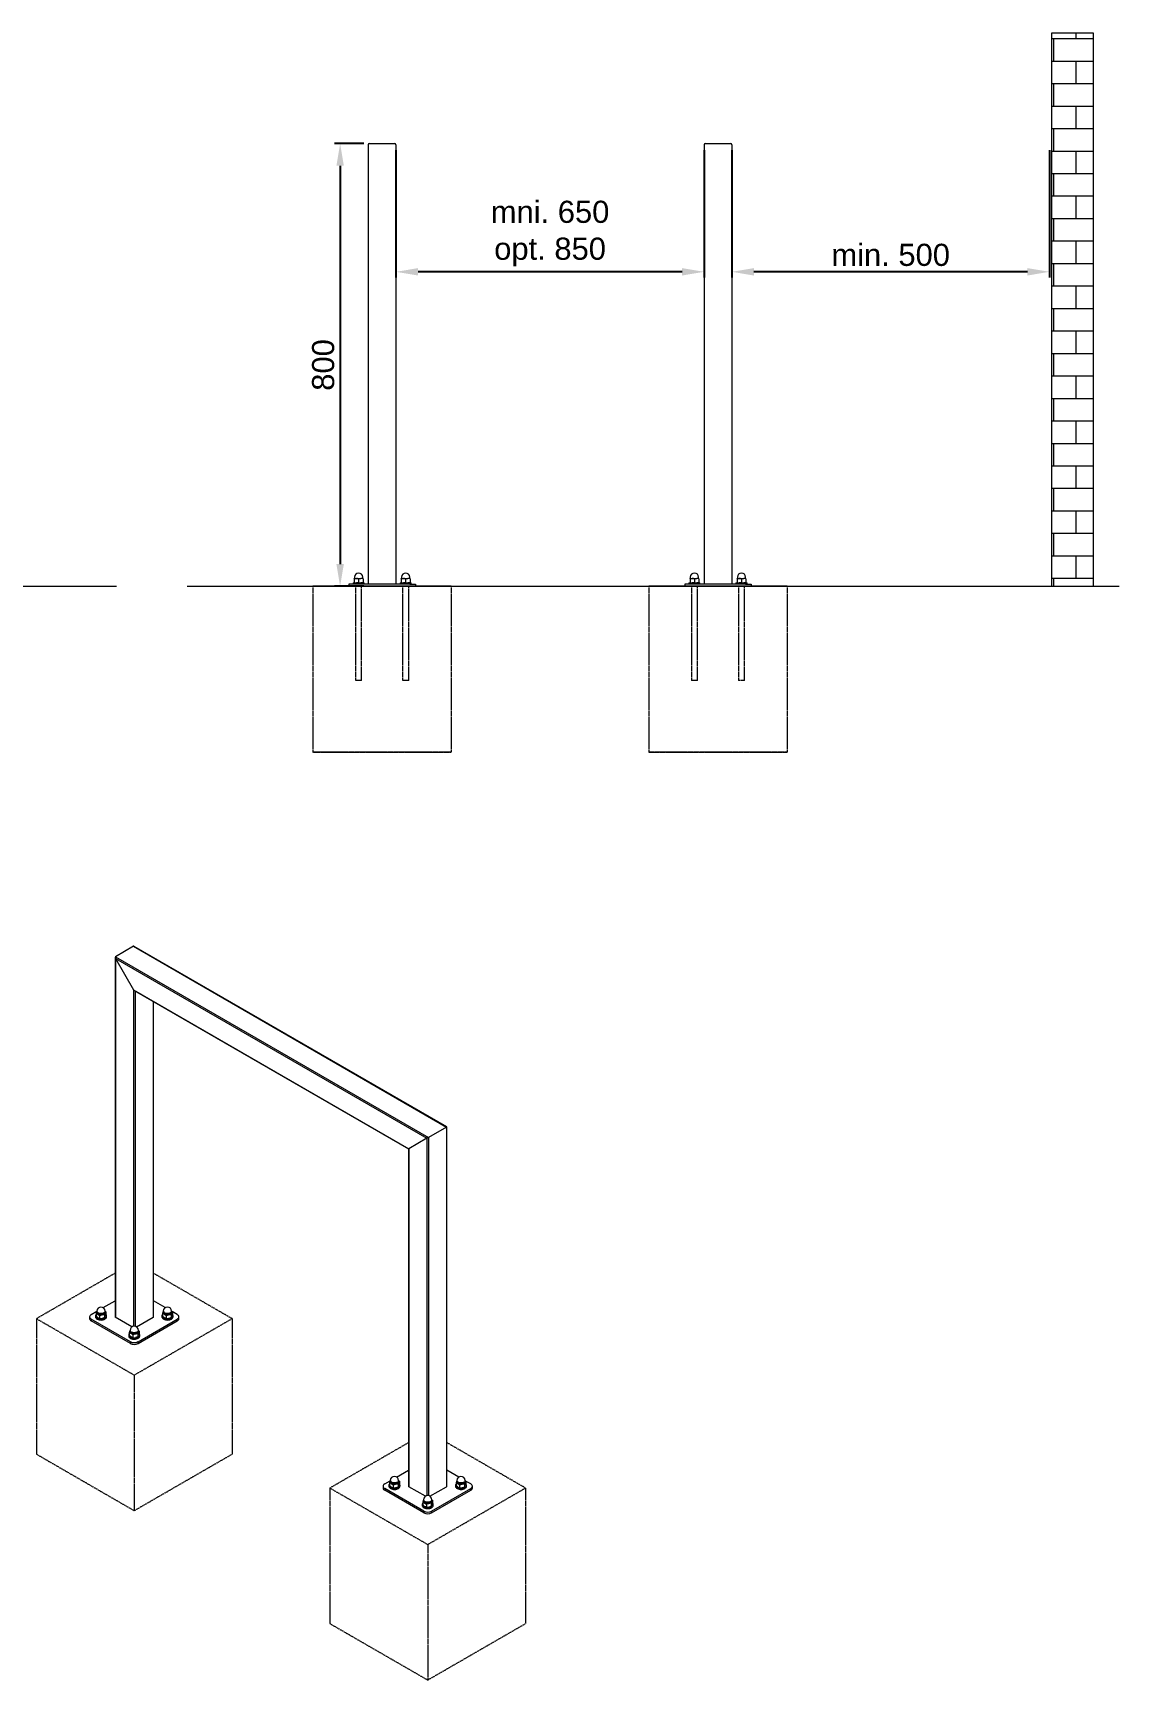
# Model space of a CAD drawing. Header units: millimetres. Extents: x 468 to 13607, y -402 to 3127.
# Drawn here: x 11645 to 13607, y 60 to 3037 of the extents above; entities that cross this region are included whole.
import ezdxf

# ---------------------------------------------------------------- set-up
doc = ezdxf.new("R2010")
doc.units = ezdxf.units.MM
doc.linetypes.add('HIDDEN', pattern=[1.905, 1.27, -0.635])
for name, color, linetype, lineweight in [('ZANO_R', 7, 'Continuous', 0), ('ZANO_R_przerywana', 7, 'HIDDEN', 0), ('ZANO_W', 1, 'Continuous', 0)]:
    doc.layers.add(name, color=color, linetype=linetype, lineweight=lineweight)
doc.styles.get("Standard").update_dxf_attribs({"font": 'ARIALUNI.TTF'})
doc.dimstyles.new('pl i ang', dxfattribs={"dimtxt": 50, "dimasz": 50, "dimexe": 1.25, "dimexo": 0.625, "dimgap": 10, "dimtad": 1, "dimtoh": 1, "dimtxsty": 'Standard', "dimcen": 2.5, "dimclrd": 1, "dimclre": 1, "dimclrt": 1, "dimadec": 0, "dimazin": 0, "dimtfac": 1, "dimtmove": 0, "dimatfit": 3, "dimfxl": 1, "dimarcsym": 1})

# ---------------------------------------------------------------- blocks, each defined once
blk = doc.blocks.new('*D471')
at = {"layer": 'ZANO_W', "color": 1, "lineweight": -2}
for p, q in [((12300.6, 2824.6), (12300.6, 2594.9)), ((12857.5, 2824.6), (12857.5, 2594.9)), ((12817.5, 2604.9), (12340.6, 2604.9))]:
    blk.add_line(p, q, dxfattribs=at)
at = {"layer": 'ZANO_W', "color": 1}
for points in [[(12340.6, 2611.6), (12340.6, 2598.2), (12300.6, 2604.9)], [(12817.5, 2598.2), (12817.5, 2611.6), (12857.5, 2604.9)]]:
    blk.add_solid(points, dxfattribs=at)
at = {"layer": 'ZANO_W', "color": 1, "insert": (12579.1, 2674), "char_height": 40, "attachment_point": 5}
blk.add_mtext('mni. 650 \\Popt. 850', dxfattribs=at)
blk = doc.blocks.new('*D472')
at = {"layer": 'ZANO_W', "color": 1, "lineweight": -2}
for p, q in [((12907.5, 2824.6), (12907.5, 2594.9)), ((13481.6, 2824.6), (13481.6, 2594.9)), ((13441.6, 2604.9), (12947.5, 2604.9))]:
    blk.add_line(p, q, dxfattribs=at)
at = {"layer": 'ZANO_W', "color": 1}
for points in [[(12947.5, 2611.6), (12947.5, 2598.2), (12907.5, 2604.9)], [(13441.6, 2598.2), (13441.6, 2611.6), (13481.6, 2604.9)]]:
    blk.add_solid(points, dxfattribs=at)
at = {"layer": 'ZANO_W', "color": 1, "insert": (13194.6, 2635.3), "char_height": 40, "attachment_point": 5}
blk.add_mtext('min. 500', dxfattribs=at)
blk = doc.blocks.new('*D473')
at = {"layer": 'ZANO_W', "color": 1, "lineweight": -2}
for p, q in [((12242.6, 2836.6), (12189.7, 2836.6)), ((12199.7, 2796.6), (12199.7, 2076.6)), ((12242.6, 2036.6), (12189.7, 2036.6))]:
    blk.add_line(p, q, dxfattribs=at)
at = {"layer": 'ZANO_W', "color": 1}
for points in [[(12206.4, 2796.6), (12193, 2796.6), (12199.7, 2836.6)], [(12193, 2076.6), (12206.4, 2076.6), (12199.7, 2036.6)]]:
    blk.add_solid(points, dxfattribs=at)
at = {"layer": 'ZANO_W', "color": 1, "insert": (12169.2, 2436.6), "char_height": 40, "attachment_point": 5, "rotation": 90}
blk.add_mtext('800', dxfattribs=at)

msp = doc.modelspace()

# ---------------------------------------------------------------- hatches: boundary and pattern name
at = {"layer": 'ZANO_R', "ltscale": 10, "transparency": 33554602}
h = msp.add_hatch(dxfattribs=at)
h.set_pattern_fill('AR-B816', color=256, scale=0.2)
h.set_pattern_definition([(0, (2191.37, 2660.636), (0, 40.64), []), (90, (2191.37, 2660.636), (-40.64, 40.64), [40.64, -40.64])])
h.paths.add_polyline_path([(13485.8, 3036.6), (13485.8, 2036.6), (13560.8, 2036.6), (13560.8, 3036.6)])

# ---------------------------------------------------------------- linework, layer by layer
at = {"layer": 'ZANO_R'}
for p, q in [((13485.8, 2036.6), (13485.8, 3036.6)), ((13485.8, 3036.6), (13560.8, 3036.6)), ((13560.8, 3036.6), (13560.8, 2036.6)), ((12250.6, 2834.6), (12250.6, 2040.6)), ((12252.6, 2836.6), (12298.6, 2836.6)), ((12300.6, 2834.6), (12300.6, 2040.6)), ((12857.5, 2834.6), (12857.5, 2040.6)), ((12859.5, 2836.6), (12905.5, 2836.6)), ((12907.5, 2834.6), (12907.5, 2040.6)), ((9415.7, 2036.6), (11795.8, 2036.6)), ((11923.3, 2036.6), (13607.3, 2036.6)), ((12150.6, 2036.6), (12400.6, 2036.6)), ((12400.6, 2036.6), (12150.6, 2036.6)), ((12215.6, 2040.6), (12215.6, 2036.6)), ((12225.6, 2040.6), (12215.6, 2040.6)), ((12223.1, 2042.6), (12223.1, 2040.6)), ((12223.1, 2042.6), (12243.1, 2042.6)), ((12225.1, 2049.9), (12225.1, 2050.6)), ((12225.1, 2050.6), (12229.1, 2050.6)), ((12225.1, 2049.9), (12225.1, 2043.3)), ((12225.1, 2042.6), (12225.1, 2043.3)), ((12225.6, 2053.1), (12225.6, 2050.8)), ((12325.6, 2040.6), (12225.6, 2040.6)), ((12238.6, 2036.6), (12227.6, 2036.6)), ((12238.6, 2036.6), (12227.6, 2036.6)), ((12229.1, 2050.6), (12237.1, 2050.6)), ((12233.1, 2049.9), (12233.1, 2043.3)), ((12241.1, 2050.6), (12237.1, 2050.6)), ((12240.6, 2050.8), (12240.6, 2053.1)), ((12241.1, 2049.9), (12241.1, 2050.6)), ((12241.1, 2049.9), (12241.1, 2043.3)), ((12241.1, 2042.6), (12241.1, 2043.3)), ((12243.1, 2040.6), (12243.1, 2042.6)), ((12308.1, 2042.6), (12308.1, 2040.6)), ((12308.1, 2042.6), (12328.1, 2042.6)), ((12310.1, 2049.9), (12310.1, 2050.6)), ((12310.1, 2050.6), (12314.1, 2050.6)), ((12310.1, 2049.9), (12310.1, 2043.3)), ((12310.1, 2042.6), (12310.1, 2043.3)), ((12310.6, 2053.1), (12310.6, 2050.8)), ((12323.6, 2036.6), (12312.6, 2036.6)), ((12323.6, 2036.6), (12312.6, 2036.6)), ((12314.1, 2050.6), (12322.1, 2050.6)), ((12318.1, 2049.9), (12318.1, 2043.3)), ((12326.1, 2050.6), (12322.1, 2050.6)), ((12325.6, 2050.8), (12325.6, 2053.1)), ((12325.6, 2040.6), (12335.6, 2040.6)), ((12326.1, 2049.9), (12326.1, 2050.6)), ((12326.1, 2049.9), (12326.1, 2043.3)), ((12326.1, 2042.6), (12326.1, 2043.3)), ((12328.1, 2040.6), (12328.1, 2042.6)), ((12335.6, 2040.6), (12335.6, 2036.6)), ((12757.5, 2036.6), (13007.5, 2036.6)), ((13007.5, 2036.6), (12757.5, 2036.6)), ((12822.5, 2040.6), (12822.5, 2036.6)), ((12832.5, 2040.6), (12822.5, 2040.6)), ((12830, 2042.6), (12830, 2040.6)), ((12830, 2042.6), (12850, 2042.6)), ((12832, 2049.9), (12832, 2050.6)), ((12832, 2050.6), (12836, 2050.6)), ((12832, 2049.9), (12832, 2043.3)), ((12832, 2042.6), (12832, 2043.3)), ((12832.5, 2053.1), (12832.5, 2050.8)), ((12932.5, 2040.6), (12832.5, 2040.6)), ((12845.5, 2036.6), (12834.5, 2036.6)), ((12845.5, 2036.6), (12834.5, 2036.6)), ((12836, 2050.6), (12844, 2050.6)), ((12840, 2049.9), (12840, 2043.3)), ((12848, 2050.6), (12844, 2050.6)), ((12847.5, 2050.8), (12847.5, 2053.1)), ((12848, 2049.9), (12848, 2050.6)), ((12848, 2049.9), (12848, 2043.3)), ((12848, 2042.6), (12848, 2043.3)), ((12850, 2040.6), (12850, 2042.6)), ((12915, 2042.6), (12915, 2040.6)), ((12915, 2042.6), (12935, 2042.6)), ((12917, 2049.9), (12917, 2050.6)), ((12917, 2050.6), (12921, 2050.6)), ((12917, 2049.9), (12917, 2043.3)), ((12917, 2042.6), (12917, 2043.3)), ((12917.5, 2053.1), (12917.5, 2050.8)), ((12930.5, 2036.6), (12919.5, 2036.6)), ((12930.5, 2036.6), (12919.5, 2036.6)), ((12921, 2050.6), (12929, 2050.6)), ((12925, 2049.9), (12925, 2043.3)), ((12933, 2050.6), (12929, 2050.6)), ((12932.5, 2050.8), (12932.5, 2053.1)), ((12932.5, 2040.6), (12942.5, 2040.6)), ((12933, 2049.9), (12933, 2050.6)), ((12933, 2049.9), (12933, 2043.3)), ((12933, 2042.6), (12933, 2043.3)), ((12935, 2040.6), (12935, 2042.6)), ((12942.5, 2040.6), (12942.5, 2036.6)), ((11826.2, 1386), (11793.7, 1367.2)), ((11826.2, 1386), (12391.9, 1059.4)), ((12392.5, 1059.7), (11827.6, 1385.8)), ((11793.1, 1365.9), (11793.1, 715.8)), ((11793.7, 1367.2), (12359.4, 1040.6)), ((11793.7, 1363.9), (11826.2, 1307.6)), ((11793.7, 1363.9), (11793.7, 715.4)), ((11793.7, 1363.9), (12356.6, 1039)), ((11826.2, 1307.6), (11826.2, 699.3)), ((11826.2, 1307.6), (12324, 1020.2)), ((11827.6, 1306.1), (12323.4, 1019.9)), ((11829.1, 1305.3), (11829.1, 699.3)), ((11861.6, 1286.5), (11861.6, 715.4)), ((11862.2, 715.8), (11862.2, 1286.2)), ((12391.9, 1059.4), (12359.4, 1040.6)), ((12391.9, 1059.4), (12391.9, 409.3)), ((12392.5, 409.7), (12392.5, 1059.7)), ((12323.4, 1019.9), (12323.4, 409.7)), ((12356.6, 1039), (12324, 1020.2)), ((12324, 1020.2), (12324, 409.3)), ((12356.6, 1039), (12356.6, 393.1)), ((12359.4, 1040.6), (12359.4, 393.1)), ((11771.5, 733), (11793.1, 745.5)), ((11883.8, 733), (11862.2, 745.5)), ((11746.9, 716.4), (11746.9, 713.1)), ((11749.9, 720.5), (11760, 726.4)), ((11757.5, 718), (11757.5, 716.4)), ((11758.6, 722.6), (11758.6, 717.2)), ((11760, 726.2), (11759.8, 725.8)), ((11760, 726.2), (11759.8, 725.8)), ((11760, 726.6), (11760, 724.8)), ((11765.1, 718.8), (11765.1, 713.5)), ((11774.1, 720.2), (11774.1, 714.9)), ((11775, 724.8), (11775, 726.6)), ((11776.5, 725.4), (11776.5, 720)), ((11777.5, 716.4), (11777.5, 718)), ((11823.5, 698.2), (11793.4, 715.6)), ((11831.7, 698.2), (11861.9, 715.6)), ((11877.7, 718), (11877.7, 716.4)), ((11878.8, 722.6), (11878.8, 717.2)), ((11880.2, 726.2), (11880, 725.8)), ((11880.2, 726.2), (11880, 725.8)), ((11880.2, 726.6), (11880.2, 724.8)), ((11885.4, 718.8), (11885.4, 713.5)), ((11894.3, 720.2), (11894.3, 714.9)), ((11895.2, 724.8), (11895.2, 726.6)), ((11905.4, 720.5), (11896.1, 725.9)), ((11896.7, 725.4), (11896.7, 720)), ((11897.7, 716.4), (11897.7, 718)), ((11908.3, 713.1), (11908.3, 716.4)), ((11820.6, 671.5), (11749.9, 712.3)), ((11749.9, 712.3), (11749.9, 709.1)), ((11820.6, 668.2), (11749.9, 709.1)), ((11818.7, 687.9), (11818.7, 682.5)), ((11820.1, 691.5), (11819.9, 691.1)), ((11820.1, 691.5), (11819.9, 691.1)), ((11820.1, 691.9), (11820.1, 690.1)), ((11834.2, 685.5), (11834.2, 680.2)), ((11834.7, 671.5), (11905.4, 712.3)), ((11834.7, 668.2), (11905.4, 709.1)), ((11835.1, 690.1), (11835.1, 691.9)), ((11836.6, 690.7), (11836.6, 685.3)), ((11905.4, 709.1), (11905.4, 712.3)), ((11817.6, 683.3), (11817.6, 681.7)), ((11820.6, 671.5), (11820.6, 668.2)), ((11825.2, 684.1), (11825.2, 678.8)), ((11834.7, 668.2), (11834.7, 671.5)), ((11837.6, 681.7), (11837.6, 683.3)), ((12280.2, 414.3), (12290.4, 420.2)), ((12290.4, 420), (12290.1, 419.6)), ((12290.4, 420), (12290.1, 419.6)), ((12290.4, 420.5), (12290.4, 418.6)), ((12301.8, 426.8), (12323.4, 439.3)), ((12305.4, 418.6), (12305.4, 420.5)), ((12306.8, 419.2), (12306.8, 413.9)), ((12414.1, 426.8), (12392.5, 439.3)), ((12410.6, 420), (12410.3, 419.6)), ((12410.6, 420), (12410.3, 419.6)), ((12410.6, 420.5), (12410.6, 418.6)), ((12425.6, 418.6), (12425.6, 420.5)), ((12435.7, 414.3), (12426.4, 419.7)), ((12427, 419.2), (12427, 413.9)), ((12277.3, 410.3), (12277.3, 407)), ((12350.9, 365.4), (12280.2, 406.2)), ((12280.2, 406.2), (12280.2, 402.9)), ((12350.9, 362.1), (12280.2, 402.9)), ((12287.9, 411.9), (12287.9, 410.3)), ((12288.9, 416.5), (12288.9, 411.1)), ((12295.5, 412.7), (12295.5, 407.3)), ((12304.4, 414.1), (12304.4, 408.7)), ((12307.9, 410.3), (12307.9, 411.9)), ((12353.9, 392), (12323.7, 409.4)), ((12362.1, 392), (12392.2, 409.4)), ((12365, 365.4), (12435.7, 406.2)), ((12365, 362.1), (12435.7, 402.9)), ((12408.1, 411.9), (12408.1, 410.3)), ((12409.1, 416.5), (12409.1, 411.1)), ((12415.7, 412.7), (12415.7, 407.3)), ((12424.6, 414.1), (12424.6, 408.7)), ((12428.1, 410.3), (12428.1, 411.9)), ((12435.7, 402.9), (12435.7, 406.2)), ((12438.7, 407), (12438.7, 410.3)), ((12348, 377.2), (12348, 375.6)), ((12349, 381.8), (12349, 376.4)), ((12350.5, 385.4), (12350.2, 384.9)), ((12350.5, 385.3), (12350.2, 384.9)), ((12350.5, 385.8), (12350.5, 383.9)), ((12350.9, 365.4), (12350.9, 362.1)), ((12355.6, 378), (12355.6, 372.6)), ((12364.5, 379.4), (12364.5, 374)), ((12365, 362.1), (12365, 365.4)), ((12365.5, 383.9), (12365.5, 385.8)), ((12366.9, 384.5), (12366.9, 379.2)), ((12368, 375.6), (12368, 377.2))]:
    msp.add_line(p, q, dxfattribs=at)
at = {"layer": 'ZANO_R', "flags": 128}
for points in [[(12225.1, 2049.9), (12227.1, 2050.4), (12229.1, 2050.6)], [(12233.1, 2043.3), (12231.2, 2042.8), (12229.1, 2042.6)], [(12233.1, 2049.9), (12235.1, 2050.4), (12237.1, 2050.6)], [(12241.1, 2043.3), (12239.2, 2042.8), (12237.1, 2042.6)], [(12310.1, 2049.9), (12312.1, 2050.4), (12314.1, 2050.6)], [(12318.1, 2043.3), (12316.2, 2042.8), (12314.1, 2042.6)], [(12318.1, 2049.9), (12320.1, 2050.4), (12322.1, 2050.6)], [(12326.1, 2043.3), (12324.2, 2042.8), (12322.1, 2042.6)], [(12832, 2049.9), (12834, 2050.4), (12836, 2050.6)], [(12840, 2043.3), (12838.1, 2042.8), (12836, 2042.6)], [(12840, 2049.9), (12842, 2050.4), (12844, 2050.6)], [(12848, 2043.3), (12846.1, 2042.8), (12844, 2042.6)], [(12917, 2049.9), (12919, 2050.4), (12921, 2050.6)], [(12925, 2043.3), (12923.1, 2042.8), (12921, 2042.6)], [(12925, 2049.9), (12927, 2050.4), (12929, 2050.6)], [(12933, 2043.3), (12931.1, 2042.8), (12929, 2042.6)], [(12392.5, 1059.7), (12392.5, 1059.7), (12392.4, 1059.7), (12392.3, 1059.6), (12392.1, 1059.5), (12391.9, 1059.4)], [(11749.9, 720.5), (11748.6, 719.6), (11747.7, 718.6), (11747.1, 717.5), (11746.9, 716.4), (11747.1, 715.3), (11747.7, 714.2), (11748.6, 713.2), (11749.9, 712.3)], [(11757.5, 716.4), (11757.6, 715.9), (11757.9, 714.9), (11758.6, 713.8), (11759.6, 712.9), (11760.9, 712.1), (11762.4, 711.4), (11764.1, 711), (11766, 710.7), (11767.9, 710.6), (11769.8, 710.8), (11771.6, 711.1), (11773.2, 711.7), (11774.7, 712.4), (11775.9, 713.2), (11776.8, 714.2)], [(11758.6, 720.7), (11758, 719.7), (11757.6, 718.7), (11757.6, 717.6), (11757.9, 716.5), (11758.6, 715.5), (11759.6, 714.5), (11760.9, 713.7), (11762.4, 713.1), (11764.1, 712.6), (11766, 712.3), (11767.9, 712.3), (11769.8, 712.4), (11771.6, 712.8), (11773.2, 713.3), (11774.7, 714), (11775.9, 714.9), (11776.8, 715.8), (11776.8, 715.8)], [(11758.6, 722.6), (11761, 721.8), (11761.9, 721.3)], [(11761.9, 714.8), (11761, 715.3), (11758.6, 717.2)], [(11775, 725.7), (11775.2, 725.2), (11775.3, 724.2), (11774.9, 723.3), (11774.3, 722.4), (11773.3, 721.6), (11772.1, 720.9), (11770.6, 720.5), (11769, 720.2), (11767.3, 720.1), (11765.7, 720.2), (11764.1, 720.6), (11762.7, 721.1), (11761.5, 721.8), (11760.6, 722.6), (11760, 723.5), (11759.8, 724.5), (11759.9, 725.4), (11760, 725.7)], [(11760, 724.8), (11760, 724.7), (11760.3, 723.7), (11760.8, 722.9), (11761.7, 722.1), (11762.8, 721.4), (11764.2, 720.9), (11765.7, 720.6), (11767.3, 720.5), (11768.9, 720.5), (11770.5, 720.8), (11771.9, 721.3), (11773.1, 721.9), (11774.1, 722.6), (11774.7, 723.5), (11775, 724.4), (11775, 724.8)], [(11761.9, 721.3), (11764.4, 719.5), (11765.1, 718.8)], [(11765.1, 713.5), (11764.4, 713.7), (11761.9, 714.8)], [(11775, 726.6), (11774.9, 725.8), (11774.4, 724.9), (11773.6, 724.1), (11772.5, 723.4), (11771.2, 722.8), (11769.7, 722.5), (11768.1, 722.3), (11766.5, 722.3), (11764.9, 722.6), (11763.5, 723), (11762.2, 723.6)], [(11765.1, 718.8), (11767.3, 719.6), (11769.6, 720.1)], [(11774.1, 714.9), (11771.9, 714.1), (11769.6, 713.6)], [(11774.1, 720.2), (11774.7, 721.9), (11775.3, 723.4)], [(11775, 726.5), (11775.7, 726), (11776.5, 725.4)], [(11776.5, 720), (11775.9, 718.3), (11775.3, 716.8)], [(11793.1, 717), (11793, 716.9), (11792.9, 716.6), (11792.8, 716.4), (11792.9, 716.2), (11793, 716), (11793.2, 715.8), (11793.4, 715.6)], [(11861.9, 715.6), (11862.1, 715.8), (11862.3, 716), (11862.4, 716.2), (11862.4, 716.4), (11862.4, 716.6), (11862.3, 716.9), (11862.2, 717)], [(11877.7, 716.4), (11877.8, 715.9), (11878.1, 714.9), (11878.8, 713.8), (11879.8, 712.9), (11881.1, 712.1), (11882.6, 711.4), (11884.4, 711), (11886.2, 710.7), (11888.1, 710.6), (11890, 710.8), (11891.8, 711.1), (11893.4, 711.7), (11894.9, 712.4), (11896.1, 713.2), (11897, 714.2)], [(11878.8, 720.7), (11878.2, 719.7), (11877.8, 718.7), (11877.8, 717.6), (11878.1, 716.5), (11878.8, 715.5), (11879.8, 714.5), (11881.1, 713.7), (11882.6, 713.1), (11884.4, 712.6), (11886.2, 712.3), (11888.1, 712.3), (11890, 712.4), (11891.8, 712.8), (11893.4, 713.3), (11894.9, 714), (11896.1, 714.9), (11897, 715.8), (11897, 715.8)], [(11878.8, 722.6), (11881.2, 721.8), (11882.1, 721.3)], [(11882.1, 714.8), (11881.2, 715.3), (11878.8, 717.2)], [(11895.2, 725.7), (11895.4, 725.2), (11895.5, 724.2), (11895.2, 723.3), (11894.5, 722.4), (11893.5, 721.6), (11892.3, 720.9), (11890.8, 720.5), (11889.2, 720.2), (11887.5, 720.1), (11885.9, 720.2), (11884.3, 720.6), (11882.9, 721.1), (11881.7, 721.8), (11880.8, 722.6), (11880.2, 723.5), (11880, 724.5), (11880.1, 725.4), (11880.2, 725.7)], [(11880.2, 724.8), (11880.2, 724.7), (11880.5, 723.7), (11881, 722.9), (11881.9, 722.1), (11883, 721.4), (11884.4, 720.9), (11885.9, 720.6), (11887.5, 720.5), (11889.2, 720.5), (11890.7, 720.8), (11892.1, 721.3), (11893.3, 721.9), (11894.3, 722.6), (11894.9, 723.5), (11895.2, 724.4), (11895.2, 724.8)], [(11882.1, 721.3), (11884.6, 719.5), (11885.4, 718.8)], [(11885.4, 713.5), (11884.6, 713.7), (11882.1, 714.8)], [(11895.2, 726.6), (11895.1, 725.8), (11894.6, 724.9), (11893.8, 724.1), (11892.8, 723.4), (11891.4, 722.8), (11889.9, 722.5), (11888.4, 722.3), (11886.7, 722.3), (11885.2, 722.6), (11883.7, 723), (11882.4, 723.6)], [(11885.4, 718.8), (11887.5, 719.6), (11889.8, 720.1)], [(11894.3, 714.9), (11892.1, 714.1), (11889.8, 713.6)], [(11894.3, 720.2), (11894.9, 721.9), (11895.5, 723.4)], [(11895.2, 726.5), (11895.9, 726), (11896.7, 725.4)], [(11896.7, 720), (11896.1, 718.3), (11895.5, 716.8)], [(11905.4, 712.3), (11906.7, 713.2), (11907.6, 714.2), (11908.2, 715.3), (11908.3, 716.4), (11908.2, 717.5), (11907.6, 718.6), (11906.7, 719.6), (11905.4, 720.5)], [(11818.7, 686), (11818.1, 685), (11817.7, 684), (11817.7, 682.9), (11818, 681.8), (11818.7, 680.8), (11819.7, 679.8), (11821, 679), (11822.5, 678.4), (11824.2, 677.9), (11826.1, 677.6), (11828, 677.6), (11829.9, 677.7), (11831.7, 678.1), (11833.3, 678.6), (11834.8, 679.3), (11836, 680.2), (11836.9, 681.1), (11836.9, 681.1)], [(11818.7, 687.9), (11821.1, 687.1), (11822, 686.6)], [(11835.1, 691), (11835.3, 690.5), (11835.4, 689.5), (11835, 688.6), (11834.4, 687.7), (11833.4, 686.9), (11832.2, 686.2), (11830.7, 685.8), (11829.1, 685.5), (11827.4, 685.4), (11825.8, 685.5), (11824.2, 685.9), (11822.8, 686.4), (11821.6, 687.1), (11820.7, 687.9), (11820.1, 688.8), (11819.9, 689.8), (11820, 690.7), (11820.1, 691)], [(11820.1, 690.1), (11820.1, 690), (11820.4, 689), (11820.9, 688.2), (11821.8, 687.4), (11822.9, 686.7), (11824.3, 686.2), (11825.8, 685.9), (11827.4, 685.8), (11829.1, 685.8), (11830.6, 686.1), (11832, 686.6), (11833.2, 687.2), (11834.2, 688), (11834.8, 688.8), (11835.1, 689.7), (11835.1, 690.1)], [(11822, 686.6), (11824.5, 684.8), (11825.2, 684.1)], [(11835.1, 691.9), (11835, 691.1), (11834.5, 690.2), (11833.7, 689.4), (11832.6, 688.7), (11831.3, 688.2), (11829.8, 687.8), (11828.2, 687.6), (11826.6, 687.6), (11825.1, 687.9), (11823.6, 688.3), (11822.3, 688.9)], [(11825.2, 684.1), (11827.4, 684.9), (11829.7, 685.4)], [(11834.2, 685.5), (11834.8, 687.2), (11835.4, 688.7)], [(11835.1, 691.8), (11835.8, 691.3), (11836.6, 690.7)], [(11836.6, 685.3), (11836, 683.6), (11835.4, 682.2)], [(11817.6, 681.7), (11817.7, 681.2), (11818, 680.2), (11818.7, 679.1), (11819.7, 678.2), (11821, 677.4), (11822.5, 676.8), (11824.2, 676.3), (11826.1, 676), (11828, 675.9), (11829.9, 676.1), (11831.7, 676.4), (11833.3, 677), (11834.8, 677.7), (11836, 678.5), (11836.9, 679.5)], [(11822, 680.1), (11821.1, 680.6), (11818.7, 682.5)], [(11825.2, 678.8), (11824.5, 679), (11822, 680.1)], [(11834.2, 680.2), (11832, 679.4), (11829.7, 678.9)], [(12305.4, 419.6), (12305.5, 419), (12305.6, 418.1), (12305.3, 417.1), (12304.6, 416.2), (12303.6, 415.4), (12302.4, 414.8), (12300.9, 414.3), (12299.3, 414), (12297.7, 414), (12296, 414.1), (12294.4, 414.4), (12293, 414.9), (12291.8, 415.6), (12290.9, 416.4), (12290.3, 417.3), (12290.1, 418.3), (12290.3, 419.3), (12290.4, 419.6)], [(12290.4, 418.6), (12290.4, 418.5), (12290.6, 417.6), (12291.1, 416.7), (12292, 415.9), (12293.2, 415.3), (12294.5, 414.7), (12296.1, 414.4), (12297.7, 414.3), (12299.3, 414.4), (12300.8, 414.7), (12302.2, 415.1), (12303.4, 415.7), (12304.4, 416.5), (12305, 417.4), (12305.3, 418.3), (12305.4, 418.6)], [(12305.4, 420.5), (12305.2, 419.6), (12304.8, 418.8), (12304, 417.9), (12302.9, 417.2), (12301.6, 416.7), (12300.1, 416.3), (12298.5, 416.1), (12296.9, 416.2), (12295.3, 416.4), (12293.8, 416.8), (12292.6, 417.4)], [(12304.4, 414.1), (12305, 415.8), (12305.6, 417.2)], [(12305.4, 420.4), (12306, 419.9), (12306.8, 419.2)], [(12425.6, 419.6), (12425.8, 419), (12425.8, 418.1), (12425.5, 417.1), (12424.8, 416.2), (12423.8, 415.4), (12422.6, 414.8), (12421.1, 414.3), (12419.5, 414), (12417.9, 414), (12416.2, 414.1), (12414.6, 414.4), (12413.2, 414.9), (12412, 415.6), (12411.1, 416.4), (12410.6, 417.3), (12410.3, 418.3), (12410.5, 419.3), (12410.6, 419.6)], [(12410.6, 418.6), (12410.6, 418.5), (12410.8, 417.6), (12411.4, 416.7), (12412.2, 415.9), (12413.4, 415.3), (12414.7, 414.7), (12416.3, 414.4), (12417.9, 414.3), (12419.5, 414.4), (12421, 414.7), (12422.4, 415.1), (12423.7, 415.7), (12424.6, 416.5), (12425.2, 417.4), (12425.5, 418.3), (12425.6, 418.6)], [(12425.6, 420.5), (12425.4, 419.6), (12425, 418.8), (12424.2, 417.9), (12423.1, 417.2), (12421.8, 416.7), (12420.3, 416.3), (12418.7, 416.1), (12417.1, 416.2), (12415.5, 416.4), (12414, 416.8), (12412.8, 417.4)], [(12424.6, 414.1), (12425.2, 415.8), (12425.8, 417.2)], [(12425.6, 420.4), (12426.2, 419.9), (12427, 419.2)], [(12280.2, 414.3), (12278.9, 413.5), (12278, 412.5), (12277.4, 411.4), (12277.3, 410.3), (12277.4, 409.1), (12278, 408), (12278.9, 407.1), (12280.2, 406.2)], [(12288.9, 414.5), (12288.3, 413.6), (12287.9, 412.5), (12287.9, 411.4), (12288.2, 410.3), (12288.9, 409.3), (12289.9, 408.4), (12291.2, 407.6), (12292.8, 406.9), (12294.5, 406.5), (12296.3, 406.2), (12298.2, 406.1), (12300.1, 406.3), (12301.9, 406.6), (12303.6, 407.1), (12305, 407.9), (12306.2, 408.7), (12307.1, 409.7), (12307.1, 409.7)], [(12287.9, 410.3), (12287.9, 409.8), (12288.2, 408.7), (12288.9, 407.7), (12289.9, 406.7), (12291.2, 405.9), (12292.8, 405.3), (12294.5, 404.8), (12296.3, 404.6), (12298.2, 404.5), (12300.1, 404.6), (12301.9, 405), (12303.6, 405.5), (12305, 406.2), (12306.2, 407.1), (12307.1, 408)], [(12288.9, 416.5), (12291.4, 415.6), (12292.2, 415.2)], [(12292.2, 408.6), (12291.4, 409.2), (12288.9, 411.1)], [(12292.2, 415.2), (12294.7, 413.4), (12295.5, 412.7)], [(12295.5, 407.3), (12294.7, 407.5), (12292.2, 408.6)], [(12295.5, 412.7), (12297.7, 413.5), (12299.9, 414)], [(12304.4, 408.7), (12302.2, 407.9), (12299.9, 407.4)], [(12306.8, 413.9), (12306.2, 412.2), (12305.6, 410.7)], [(12323.4, 410.8), (12323.3, 410.7), (12323.2, 410.5), (12323.2, 410.3), (12323.2, 410), (12323.3, 409.8), (12323.5, 409.6), (12323.7, 409.4)], [(12392.2, 409.4), (12392.4, 409.6), (12392.6, 409.8), (12392.7, 410), (12392.8, 410.3), (12392.7, 410.5), (12392.6, 410.7), (12392.5, 410.8)], [(12409.1, 414.5), (12408.5, 413.6), (12408.1, 412.5), (12408.1, 411.4), (12408.4, 410.3), (12409.1, 409.3), (12410.1, 408.4), (12411.4, 407.6), (12413, 406.9), (12414.7, 406.5), (12416.5, 406.2), (12418.4, 406.1), (12420.3, 406.3), (12422.1, 406.6), (12423.8, 407.1), (12425.2, 407.9), (12426.4, 408.7), (12427.3, 409.7), (12427.3, 409.7)], [(12408.1, 410.3), (12408.1, 409.8), (12408.4, 408.7), (12409.1, 407.7), (12410.1, 406.7), (12411.4, 405.9), (12413, 405.3), (12414.7, 404.8), (12416.5, 404.6), (12418.4, 404.5), (12420.3, 404.6), (12422.1, 405), (12423.8, 405.5), (12425.2, 406.2), (12426.4, 407.1), (12427.3, 408)], [(12409.1, 416.5), (12411.6, 415.6), (12412.4, 415.2)], [(12412.4, 408.6), (12411.6, 409.2), (12409.1, 411.1)], [(12412.4, 415.2), (12414.9, 413.4), (12415.7, 412.7)], [(12415.7, 407.3), (12414.9, 407.5), (12412.4, 408.6)], [(12415.7, 412.7), (12417.9, 413.5), (12420.1, 414)], [(12424.6, 408.7), (12422.4, 407.9), (12420.1, 407.4)], [(12427, 413.9), (12426.4, 412.2), (12425.8, 410.7)], [(12435.7, 406.2), (12437, 407.1), (12437.9, 408), (12438.5, 409.1), (12438.7, 410.3), (12438.5, 411.4), (12437.9, 412.5), (12437, 413.5), (12435.7, 414.3)], [(12349, 379.8), (12348.4, 378.9), (12348, 377.8), (12348, 376.7), (12348.3, 375.6), (12349, 374.6), (12350, 373.7), (12351.3, 372.9), (12352.9, 372.2), (12354.6, 371.8), (12356.4, 371.5), (12358.3, 371.4), (12360.2, 371.6), (12362, 371.9), (12363.7, 372.4), (12365.1, 373.2), (12366.3, 374), (12367.2, 375), (12367.2, 375)], [(12348, 375.6), (12348, 375.1), (12348.3, 374), (12349, 373), (12350, 372.1), (12351.3, 371.2), (12352.9, 370.6), (12354.6, 370.1), (12356.4, 369.9), (12358.3, 369.8), (12360.2, 369.9), (12362, 370.3), (12363.7, 370.8), (12365.1, 371.5), (12366.3, 372.4), (12367.2, 373.3)], [(12349, 381.8), (12351.5, 380.9), (12352.3, 380.5)], [(12352.3, 373.9), (12351.5, 374.5), (12349, 376.4)], [(12365.5, 384.9), (12365.6, 384.3), (12365.7, 383.4), (12365.4, 382.4), (12364.7, 381.5), (12363.7, 380.7), (12362.5, 380.1), (12361, 379.6), (12359.4, 379.3), (12357.8, 379.3), (12356.1, 379.4), (12354.5, 379.7), (12353.1, 380.2), (12351.9, 380.9), (12351, 381.7), (12350.4, 382.6), (12350.2, 383.6), (12350.4, 384.6), (12350.5, 384.9)], [(12350.5, 383.9), (12350.5, 383.8), (12350.7, 382.9), (12351.2, 382), (12352.1, 381.2), (12353.3, 380.6), (12354.6, 380.1), (12356.2, 379.7), (12357.8, 379.6), (12359.4, 379.7), (12360.9, 380), (12362.3, 380.4), (12363.6, 381), (12364.5, 381.8), (12365.1, 382.7), (12365.4, 383.6), (12365.5, 383.9)], [(12352.3, 380.5), (12354.8, 378.7), (12355.6, 378)], [(12355.6, 372.6), (12354.8, 372.8), (12352.3, 373.9)], [(12365.5, 385.8), (12365.3, 385), (12364.9, 384.1), (12364.1, 383.2), (12363, 382.5), (12361.7, 382), (12360.2, 381.6), (12358.6, 381.5), (12357, 381.5), (12355.4, 381.7), (12353.9, 382.1), (12352.7, 382.7)], [(12355.6, 378), (12357.8, 378.8), (12360, 379.3)], [(12364.5, 374), (12362.3, 373.2), (12360, 372.7)], [(12364.5, 379.4), (12365.1, 381.1), (12365.7, 382.5)], [(12365.5, 385.7), (12366.1, 385.2), (12366.9, 384.5)], [(12366.9, 379.2), (12366.3, 377.5), (12365.7, 376)]]:
    msp.add_lwpolyline(points, dxfattribs=at)
at = {"layer": 'ZANO_R'}
for centre, radius, start, end in [((12252.6, 2834.6), 2, 90, 180), ((12298.6, 2834.6), 2, 0, 90), ((12859.5, 2834.6), 2, 90, 180), ((12905.5, 2834.6), 2, 0, 90), ((12233.1, 2053.1), 7.5, 0, 180), ((12318.1, 2053.1), 7.5, 0, 180), ((12840, 2053.1), 7.5, 0, 180), ((12925, 2053.1), 7.5, 0, 180), ((12229.2, 2054.7), 12.1, 250.2266, 269.5186), ((12225.4, 2050.8), 0.25, 270, 0), ((12229, 2038.5), 12.1, 70.2245, 89.5191), ((12237.2, 2054.7), 12.1, 250.2266, 269.5186), ((12237, 2038.5), 12.1, 70.2244, 89.5191), ((12240.9, 2050.8), 0.25, 180, 270), ((12314.2, 2054.7), 12.1, 250.2266, 269.5186), ((12310.4, 2050.8), 0.25, 270, 0), ((12314, 2038.5), 12.1, 70.2244, 89.5192), ((12322.2, 2054.7), 12.1, 250.2266, 269.5186), ((12322, 2038.5), 12.1, 70.2245, 89.5191), ((12325.9, 2050.8), 0.25, 180, 270), ((12836.1, 2054.7), 12.1, 250.2266, 269.5186), ((12832.3, 2050.8), 0.25, 270, 0), ((12835.9, 2038.5), 12.1, 70.2245, 89.5191), ((12844.1, 2054.7), 12.1, 250.2266, 269.5186), ((12843.9, 2038.5), 12.1, 70.2244, 89.5191), ((12847.8, 2050.8), 0.25, 180, 270), ((12921.1, 2054.7), 12.1, 250.2266, 269.5186), ((12917.3, 2050.8), 0.25, 270, 0), ((12920.9, 2038.5), 12.1, 70.2244, 89.5192), ((12929.1, 2054.7), 12.1, 250.2266, 269.5186), ((12928.9, 2038.5), 12.1, 70.2245, 89.5191), ((12932.8, 2050.8), 0.25, 180, 270), ((11784.2, 714.7), 26.8, 155.6548, 162.8889), ((11763.1, 724.6), 3.52, 160.5387, 249.2582), ((11767.5, 726.6), 7.5, 0, 180), ((11763.7, 726.9), 3.71, 185.131, 246.1893), ((11767.5, 732.2), 12.3, 242.643, 279.7709), ((11769.2, 727.4), 7.3, 273.4342, 326.5605), ((11772.3, 702.5), 17.8, 84.1638, 98.5754), ((11766.1, 721), 10.1, 322.3952, 335.6696), ((11772.7, 724.6), 2.85, 335.0797, 34.199), ((11784.4, 719.2), 10, 142.3897, 155.6751), ((11773.8, 718.1), 3.74, 323.5077, 43.9107), ((11773.8, 716.4), 3.69, 322.4398, 359.4532), ((11904.4, 714.7), 26.8, 155.6584, 162.8861), ((11883.3, 724.6), 3.52, 160.5394, 249.2575), ((11887.7, 726.6), 7.5, 0, 180), ((11883.9, 726.9), 3.71, 185.1302, 246.1899), ((11887.7, 732.2), 12.3, 242.6427, 279.7712), ((11889.4, 727.4), 7.3, 273.4333, 326.5614), ((11892.5, 702.5), 17.8, 84.1635, 98.5754), ((11886.3, 721), 10.1, 322.3965, 335.6696), ((11892.9, 724.6), 2.85, 335.0796, 34.1983), ((11904.6, 719.2), 10, 142.3933, 155.6703), ((11894, 718.1), 3.74, 323.5078, 43.911), ((11894.1, 716.4), 3.69, 322.4393, 359.4538), ((11751.9, 713.6), 5.03, 185.6946, 245.6255), ((11767, 731.2), 17.8, 264.1668, 278.5733), ((11844.3, 680), 26.8, 155.6584, 162.8861), ((11823.2, 689.9), 3.52, 160.5394, 249.2575), ((11827.6, 691.9), 7.5, 0, 180), ((11823.8, 692.3), 3.71, 185.1304, 246.1896), ((11827.6, 697.5), 12.3, 242.6427, 279.7712), ((11829.3, 692.7), 7.3, 273.4333, 326.5614), ((11832.4, 667.8), 17.8, 84.1634, 98.5755), ((11832.8, 689.9), 2.85, 335.0795, 34.1984), ((11844.5, 684.5), 10, 142.3935, 155.6701), ((11833.9, 683.4), 3.74, 323.5078, 43.9111), ((11887.2, 731.2), 17.8, 264.1656, 278.5749), ((11903.3, 713.6), 5.03, 294.3751, 354.3049), ((11827.6, 685.2), 15.4, 242.6097, 297.3903), ((11827.6, 681.9), 15.4, 242.6097, 297.3903), ((11827.1, 696.5), 17.8, 264.1656, 278.5749), ((11826.2, 686.3), 10.1, 322.3968, 335.6692), ((11833.9, 681.7), 3.69, 322.4398, 359.4532), ((12314.5, 408.6), 26.8, 155.6548, 162.8889), ((12293.5, 418.4), 3.52, 160.5387, 249.2582), ((12297.9, 420.5), 7.5, 0, 180), ((12294.1, 420.8), 3.71, 185.131, 246.1893), ((12299.5, 421.3), 7.3, 273.4342, 326.5605), ((12303, 418.4), 2.85, 335.0797, 34.199), ((12314.7, 413.1), 10, 142.3897, 155.6751), ((12434.8, 408.6), 26.8, 155.6584, 162.8861), ((12413.7, 418.4), 3.52, 160.5394, 249.2575), ((12418.1, 420.5), 7.5, 0, 180), ((12414.3, 420.8), 3.71, 185.1302, 246.1899), ((12419.7, 421.3), 7.3, 273.4333, 326.5614), ((12423.2, 418.4), 2.85, 335.0796, 34.1983), ((12435, 413.1), 10, 142.3933, 155.6703), ((12282.3, 407.5), 5.03, 185.6946, 245.6255), ((12297.9, 426.1), 12.3, 242.643, 279.7709), ((12297.3, 425), 17.8, 264.1668, 278.5733), ((12302.6, 396.4), 17.8, 84.1638, 98.5754), ((12296.4, 414.8), 10.1, 322.3952, 335.6696), ((12304.1, 411.9), 3.74, 323.5077, 43.9107), ((12304.2, 410.3), 3.69, 322.4398, 359.4532), ((12358, 385.8), 7.5, 0, 180), ((12418.1, 426.1), 12.3, 242.6427, 279.7712), ((12417.5, 425), 17.8, 264.1656, 278.5749), ((12422.8, 396.4), 17.8, 84.1635, 98.5754), ((12416.6, 414.8), 10.1, 322.3965, 335.6696), ((12424.3, 411.9), 3.74, 323.5078, 43.911), ((12424.4, 410.3), 3.69, 322.4393, 359.4538), ((12433.7, 407.5), 5.03, 294.3751, 354.3049), ((12374.7, 373.9), 26.8, 155.6584, 162.8861), ((12353.6, 383.7), 3.52, 160.5394, 249.2575), ((12354.2, 386.1), 3.71, 185.1304, 246.1896), ((12358, 379), 15.4, 242.6097, 297.3903), ((12358, 375.7), 15.4, 242.6097, 297.3903), ((12358, 391.4), 12.3, 242.6427, 279.7712), ((12357.4, 390.3), 17.8, 264.1656, 278.5749), ((12359.6, 386.6), 7.3, 273.4333, 326.5614), ((12362.7, 361.7), 17.8, 84.1634, 98.5755), ((12356.5, 380.1), 10.1, 322.3968, 335.6692), ((12363.1, 383.7), 2.85, 335.0795, 34.1984), ((12374.9, 378.4), 10, 142.3935, 155.6701), ((12364.2, 377.2), 3.74, 323.5078, 43.9111), ((12364.3, 375.6), 3.69, 322.4398, 359.4532)]:
    msp.add_arc(centre, radius, start, end, dxfattribs=at)
for centre, major_axis, ratio, start_param, end_param in [((11827.6, 1383.5), (-1.41, 2.45), 0.577335, 5.497828, 6.283145), ((11827.6, 1383.5), (-1.41, 2.45), 0.577335, 5.497828, 6.283145), ((11795.1, 1364.7), (-1.41, 2.45), 0.577335, 6.283145, 7.853941), ((11795.1, 1364.7), (-1.41, 2.45), 0.577335, 6.283145, 7.853941), ((11827.6, 1308.4), (-1.41, 2.45), 0.577335, 1.570756, 2.356235), ((11827.6, 1308.4), (-1.41, 2.45), 0.577335, 1.570756, 2.356235), ((12390.5, 1058.6), (2, 1.15), 0.00007, 0.000041, 0.785358), ((12325.4, 1021), (2, 1.15), 0.00007, 2.356154, 3.141552), ((12325.4, 1021), (2, 1.15), 0.00007, 2.356154, 3.141633), ((12358, 1039.8), (2, 1.15), 0.00007, 0.785358, 2.356154), ((12358, 1039.8), (2, 1.15), 0.00007, 0.785358, 2.356154)]:
    msp.add_ellipse(centre, major_axis=major_axis, ratio=ratio, start_param=start_param, end_param=end_param, dxfattribs=at)
at = {"layer": 'ZANO_R_przerywana'}
for p, q in [((12150.6, 2036.6), (12150.6, 1736.6)), ((12150.6, 2036.6), (12150.6, 1736.6)), ((12227.6, 2036.6), (12227.6, 1866.6)), ((12238.6, 1866.6), (12238.6, 2036.6)), ((12312.6, 2036.6), (12312.6, 1866.6)), ((12323.6, 1866.6), (12323.6, 2036.6)), ((12400.6, 2036.6), (12400.6, 1736.6)), ((12400.6, 2036.6), (12400.6, 1736.6)), ((12757.5, 2036.6), (12757.5, 1736.6)), ((12757.5, 2036.6), (12757.5, 1736.6)), ((12834.5, 2036.6), (12834.5, 1866.6)), ((12845.5, 1866.6), (12845.5, 2036.6)), ((12919.5, 2036.6), (12919.5, 1866.6)), ((12930.5, 1866.6), (12930.5, 2036.6)), ((13007.5, 2036.6), (13007.5, 1736.6)), ((13007.5, 2036.6), (13007.5, 1736.6)), ((12238.6, 1866.6), (12227.6, 1866.6)), ((12238.6, 1866.6), (12227.6, 1866.6)), ((12323.6, 1866.6), (12312.6, 1866.6)), ((12323.6, 1866.6), (12312.6, 1866.6)), ((12845.5, 1866.6), (12834.5, 1866.6)), ((12845.5, 1866.6), (12834.5, 1866.6)), ((12930.5, 1866.6), (12919.5, 1866.6)), ((12930.5, 1866.6), (12919.5, 1866.6)), ((12150.6, 1736.6), (12400.6, 1736.6)), ((12400.6, 1736.6), (12150.6, 1736.6)), ((12757.5, 1736.6), (13007.5, 1736.6)), ((13007.5, 1736.6), (12757.5, 1736.6)), ((11793.1, 795.3), (11650.9, 713.1)), ((12004.4, 713.1), (11862.2, 795.3)), ((11650.9, 713.1), (11827.6, 611.1)), ((11650.9, 713.1), (11650.9, 468.2)), ((11827.6, 611.1), (12004.4, 713.1)), ((12004.4, 713.1), (12004.4, 468.2)), ((11827.6, 611.1), (11827.6, 366.1)), ((12323.4, 489.1), (12181.2, 407)), ((12534.7, 407), (12392.5, 489.1)), ((11650.9, 468.2), (11827.6, 366.1)), ((11827.6, 366.1), (12004.4, 468.2)), ((12181.2, 407), (12358, 304.9)), ((12181.2, 407), (12181.2, 162)), ((12358, 304.9), (12534.7, 407)), ((12534.7, 407), (12534.7, 162)), ((12358, 304.9), (12358, 60)), ((12181.2, 162), (12358, 60)), ((12358, 60), (12534.7, 162))]:
    msp.add_line(p, q, dxfattribs=at)

# ---------------------------------------------------------------- dimensions: what is measured, and where the dimension line sits
at = {"layer": 'ZANO_W'}
dim = msp.add_linear_dim(base=(12199.7, 2036.6), p1=(12252.6, 2836.6), p2=(12252.6, 2036.6), angle=90, dimstyle='pl i ang', override={"dimtxt": 40, "dimasz": 40, "dimexe": 10, "dimexo": 10, "dimtoh": 0, "dimdec": 0, "dimtdec": 0, "dimtmove": 1}, dxfattribs=at)
dim.commit()
dim.dimension.update_dxf_attribs({"geometry": '*D473', "text_midpoint": (12169.2, 2436.6)})
for base, p1, p2, text, picture, middle in [((12300.6, 2604.9), (12857.5, 2834.6), (12300.6, 2834.6), 'mni. 650 \\Popt. 850', '*D471', (12579.1, 2674)), ((12907.5, 2604.9), (13481.6, 2834.6), (12907.5, 2834.6), 'min. 500', '*D472', (13194.6, 2635.3))]:
    dim = msp.add_linear_dim(base=base, p1=p1, p2=p2, text=text, dimstyle='pl i ang', override={"dimtxt": 40, "dimasz": 40, "dimexe": 10, "dimexo": 10, "dimtoh": 0, "dimdec": 0, "dimtxsty": 'Standard', "dimtdec": 0, "dimtmove": 1}, dxfattribs=at)
    dim.commit()
    dim.dimension.update_dxf_attribs({"geometry": picture, "text_midpoint": middle})

doc.saveas('drawing.dxf')
